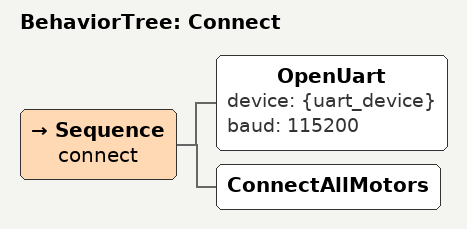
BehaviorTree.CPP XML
<root BTCPP_format="4">
  <BehaviorTree ID="Connect">
    <Sequence name="connect">
      <OpenUart device="{uart_device}" baud="115200" />
      <ConnectAllMotors />
    </Sequence>
  </BehaviorTree>
</root>
